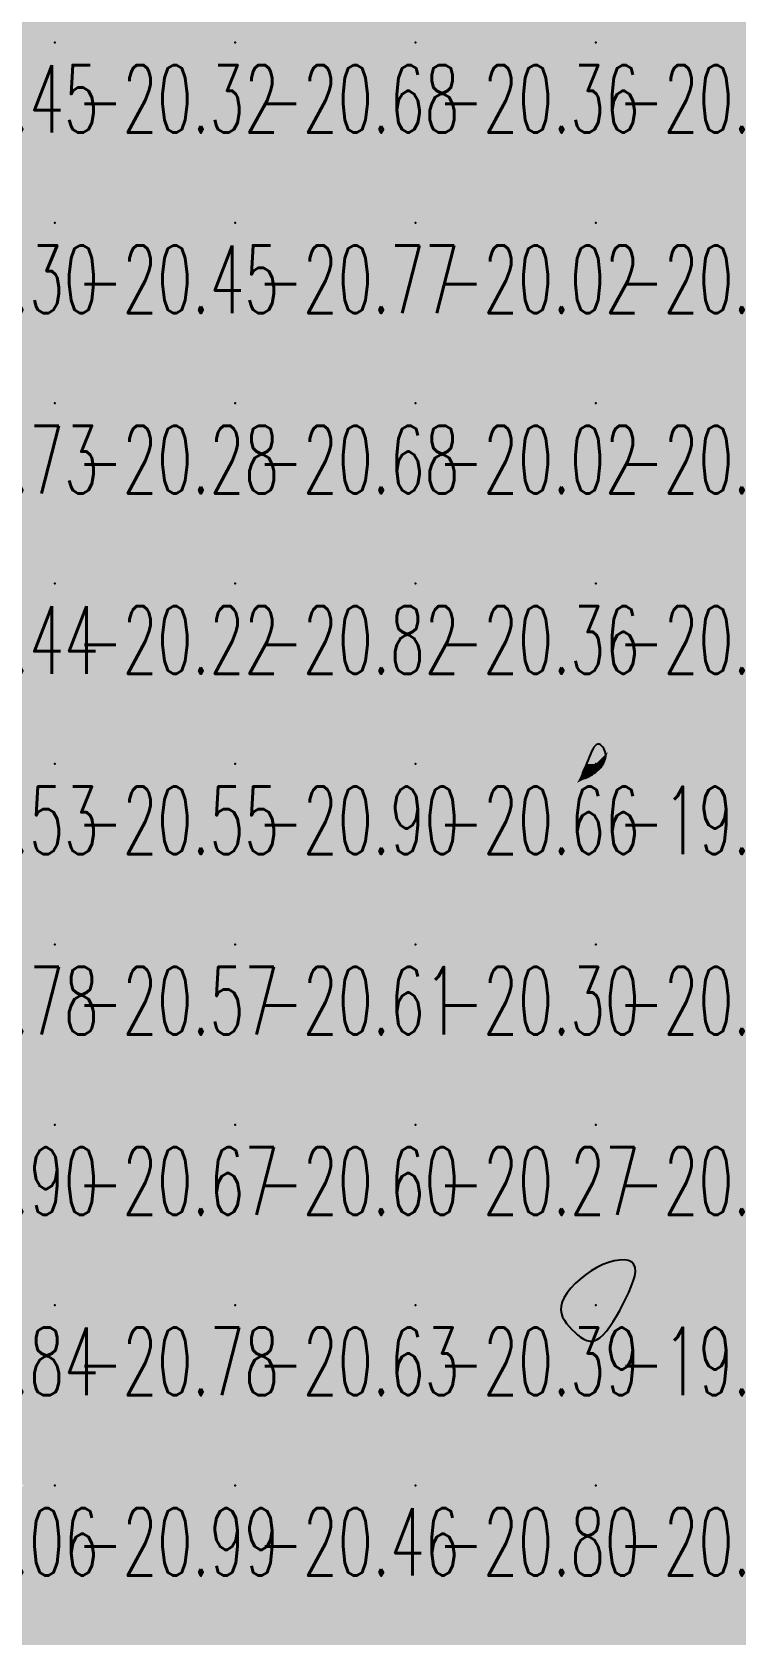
# Model space of a CAD drawing. Header units: millimetres. Extents: x 88261 to 90953, y 390274 to 392322.
# Drawn here: x 89049 to 89088, y 391699 to 391787.8 of the extents above; entities that cross this region are included whole.
import ezdxf
from ezdxf.enums import TextEntityAlignment as Align

# ---------------------------------------------------------------- set-up
doc = ezdxf.new("R2010")
doc.units = ezdxf.units.MM
doc.header["$LTSCALE"] = 25
for name, color, linetype in [('CN_04_00', 242, 'Continuous'), ('COTEAlt', 7, 'Continuous'), ('TN_COLORIAGE', 7, 'Continuous')]:
    doc.layers.add(name, color=color, linetype=linetype)
doc.styles.add('Simplex 1.0', font='Simplex.shx', dxfattribs={"width": 0.99, "height": 2.5})
doc.styles.get("Standard").update_dxf_attribs({"font": 'times.ttf'})

# ---------------------------------------------------------------- blocks, each defined once
blk = doc.blocks.new('COTE')
at = {"color": 0}
blk.add_point((0, 0), dxfattribs=at)
at = {"layer": 'COTEAlt'}
blk.add_attdef('ALT', text='', height=3.75, dxfattribs=at).set_placement((1.25, -1.25), align=Align.TOP_LEFT)

msp = doc.modelspace()

# ---------------------------------------------------------------- linework, layer by layer
at = {"layer": 'CN_04_00', "elevation": -20, "flags": 128}
for points in [[(89079.516, 391746.439), (89079.579, 391746.44), (89079.658, 391746.459), (89079.75, 391746.493), (89079.849, 391746.539), (89079.952, 391746.594), (89080.054, 391746.656), (89080.151, 391746.72), (89080.24, 391746.785), (89080.32, 391746.851), (89080.393, 391746.916), (89080.458, 391746.983), (89080.517, 391747.05), (89080.57, 391747.119), (89080.617, 391747.19), (89080.66, 391747.262), (89080.699, 391747.336), (89080.732, 391747.412), (89080.76, 391747.491), (89080.779, 391747.572), (89080.79, 391747.654), (89080.792, 391747.739), (89080.782, 391747.826), (89080.76, 391747.915), (89080.725, 391748.006), (89080.679, 391748.094), (89080.624, 391748.175), (89080.561, 391748.244), (89080.493, 391748.296), (89080.421, 391748.328), (89080.348, 391748.334), (89080.275, 391748.31), (89080.204, 391748.253), (89080.135, 391748.166), (89080.068, 391748.054), (89080.003, 391747.923), (89079.938, 391747.777), (89079.873, 391747.623), (89079.809, 391747.464), (89079.744, 391747.307), (89079.679, 391747.155), (89079.617, 391747.012), (89079.56, 391746.88), (89079.512, 391746.76), (89079.477, 391746.657), (89079.456, 391746.57), (89079.454, 391746.504), (89079.473, 391746.46), (89079.516, 391746.439)], [(89081.914, 391717.609), (89082.072, 391717.94), (89082.21, 391718.261), (89082.321, 391718.566), (89082.399, 391718.849), (89082.435, 391719.102), (89082.424, 391719.32), (89082.357, 391719.495), (89082.23, 391719.623), (89082.05, 391719.704), (89081.823, 391719.741), (89081.559, 391719.735), (89081.267, 391719.688), (89080.953, 391719.603), (89080.628, 391719.481), (89080.299, 391719.324), (89079.975, 391719.135), (89079.661, 391718.92), (89079.365, 391718.684), (89079.093, 391718.435), (89078.851, 391718.176), (89078.646, 391717.916), (89078.483, 391717.661), (89078.37, 391717.415), (89078.311, 391717.185), (89078.3, 391716.969), (89078.333, 391716.766), (89078.403, 391716.576), (89078.502, 391716.394), (89078.625, 391716.221), (89078.765, 391716.055), (89078.917, 391715.893), (89079.073, 391715.736), (89079.234, 391715.589), (89079.399, 391715.459), (89079.568, 391715.352), (89079.741, 391715.277), (89079.916, 391715.239), (89080.095, 391715.246), (89080.277, 391715.304), (89080.461, 391715.418), (89080.647, 391715.584), (89080.834, 391715.794), (89081.02, 391716.043), (89081.206, 391716.322), (89081.389, 391716.625), (89081.569, 391716.945), (89081.744, 391717.276), (89081.914, 391717.609)]]:
    msp.add_lwpolyline(points, close=True, dxfattribs=at)
at = {"layer": 'TN_COLORIAGE', "color": 223}
for points in [[(89040.249, 391787.239, -20.12), (89050.249, 391787.239, -20.12), (89050.249, 391797.239, -20.12)], [(89040.249, 391797.239, -20.12), (89040.249, 391787.239, -20.12), (89050.249, 391797.239, -20.12)], [(89050.249, 391787.239, -20.834), (89060.249, 391787.239, -20.834), (89060.249, 391797.239, -20.834)], [(89050.249, 391797.239, -20.834), (89050.249, 391787.239, -20.834), (89060.249, 391797.239, -20.834)], [(89060.249, 391787.239, -20.535), (89070.249, 391787.239, -20.535), (89070.249, 391797.239, -20.535)], [(89060.249, 391797.239, -20.535), (89060.249, 391787.239, -20.535), (89070.249, 391797.239, -20.535)], [(89070.249, 391797.239, -20.378), (89070.249, 391787.239, -20.378), (89080.249, 391797.239, -20.378)], [(89070.249, 391787.239, -20.378), (89080.249, 391787.239, -20.378), (89080.249, 391797.239, -20.378)], [(89080.249, 391797.239, -20), (89086.215, 391797.239, -20), (89080.249, 391787.239, -20), (89086.164, 391793.155, -20)], [(89086.164, 391793.155, -20.37), (89089.668, 391787.239, -20.37), (89080.249, 391787.239, -20.37)], [(89040.249, 391787.239, -20.317), (89040.249, 391777.239, -20.317), (89050.249, 391787.239, -20.317)], [(89040.249, 391777.239, -20.317), (89050.249, 391777.239, -20.317), (89050.249, 391787.239, -20.317)], [(89050.249, 391787.239, -20.683), (89050.249, 391777.239, -20.683), (89060.249, 391787.239, -20.683)], [(89050.249, 391777.239, -20.683), (89060.249, 391777.239, -20.683), (89060.249, 391787.239, -20.683)], [(89060.249, 391777.239, -20.363), (89070.249, 391777.239, -20.363), (89070.249, 391787.239, -20.363)], [(89060.249, 391787.239, -20.363), (89060.249, 391777.239, -20.363), (89070.249, 391787.239, -20.363)], [(89070.249, 391777.239, -20.37), (89080.249, 391777.239, -20.37), (89080.249, 391787.239, -20.37)], [(89070.249, 391787.239, -20.37), (89070.249, 391777.239, -20.37), (89080.249, 391787.239, -20.37)], [(89080.249, 391777.239, -20), (89089.827, 391786.818, -20), (89080.249, 391787.239, -20), (89089.668, 391787.239, -20)], [(89080.249, 391777.239, -20), (89089.827, 391786.818, -20), (89090.249, 391777.239, -20), (89090.249, 391786.439, -20)], [(89040.249, 391767.239, -20.452), (89050.249, 391767.239, -20.452), (89050.249, 391777.239, -20.452)], [(89040.249, 391777.239, -20.452), (89040.249, 391767.239, -20.452), (89050.249, 391777.239, -20.452)], [(89050.249, 391777.239, -20.77), (89050.249, 391767.239, -20.77), (89060.249, 391777.239, -20.77)], [(89050.249, 391767.239, -20.77), (89060.249, 391767.239, -20.77), (89060.249, 391777.239, -20.77)], [(89060.249, 391767.239, -20.015), (89070.249, 391767.239, -20.015), (89070.249, 391777.239, -20.015)], [(89060.249, 391777.239, -20.015), (89060.249, 391767.239, -20.015), (89070.249, 391777.239, -20.015)], [(89070.249, 391777.239, -20.518), (89070.249, 391767.239, -20.518), (89080.249, 391777.239, -20.518)], [(89070.249, 391767.239, -20.518), (89080.249, 391767.239, -20.518), (89080.249, 391777.239, -20.518)], [(89080.249, 391777.239, -20.262), (89080.249, 391767.239, -20.262), (89090.249, 391777.239, -20.262)], [(89080.249, 391767.239, -20.262), (89090.249, 391767.239, -20.262), (89090.249, 391777.239, -20.262)], [(89040.249, 391757.239, -20.277), (89050.249, 391757.239, -20.277), (89050.249, 391767.239, -20.277)], [(89040.249, 391767.239, -20.277), (89040.249, 391757.239, -20.277), (89050.249, 391767.239, -20.277)], [(89050.249, 391757.239, -20.675), (89060.249, 391757.239, -20.675), (89060.249, 391767.239, -20.675)], [(89050.249, 391767.239, -20.675), (89050.249, 391757.239, -20.675), (89060.249, 391767.239, -20.675)], [(89060.249, 391757.239, -20.023), (89070.249, 391757.239, -20.023), (89070.249, 391767.239, -20.023)], [(89060.249, 391767.239, -20.023), (89060.249, 391757.239, -20.023), (89070.249, 391767.239, -20.023)], [(89070.249, 391767.239, -20.852), (89070.249, 391757.239, -20.852), (89080.249, 391767.239, -20.852)], [(89070.249, 391757.239, -20.852), (89080.249, 391757.239, -20.852), (89080.249, 391767.239, -20.852)], [(89080.249, 391757.239, -20.227), (89090.249, 391757.239, -20.227), (89090.249, 391767.239, -20.227)], [(89080.249, 391767.239, -20.227), (89080.249, 391757.239, -20.227), (89090.249, 391767.239, -20.227)], [(89040.249, 391747.239, -20.218), (89050.249, 391747.239, -20.218), (89050.249, 391757.239, -20.218)], [(89040.249, 391757.239, -20.218), (89040.249, 391747.239, -20.218), (89050.249, 391757.239, -20.218)], [(89050.249, 391747.239, -20.819), (89060.249, 391747.239, -20.819), (89060.249, 391757.239, -20.819)], [(89050.249, 391757.239, -20.819), (89050.249, 391747.239, -20.819), (89060.249, 391757.239, -20.819)], [(89060.249, 391757.239, -20.36), (89060.249, 391747.239, -20.36), (89070.249, 391757.239, -20.36)], [(89060.249, 391747.239, -20.36), (89070.249, 391747.239, -20.36), (89070.249, 391757.239, -20.36)], [(89070.249, 391747.239, -20), (89079.752, 391747.239, -20), (89080.249, 391757.239, -20), (89080.249, 391748.682, -20)], [(89070.249, 391757.239, -20.204), (89070.249, 391747.239, -20.204), (89080.249, 391757.239, -20.204)], [(89090.249, 391757.239, -20), (89080.902, 391747.892, -20), (89080.249, 391757.239, -20), (89080.249, 391748.682, -20)], [(89090.249, 391747.239, -20), (89080.703, 391747.239, -20), (89090.249, 391757.239, -20), (89080.902, 391747.892, -20)], [(89040.249, 391747.239, -20.554), (89040.249, 391737.239, -20.554), (89050.249, 391747.239, -20.554)], [(89040.249, 391737.239, -20.554), (89050.249, 391737.239, -20.554), (89050.249, 391747.239, -20.554)], [(89050.249, 391747.239, -20.902), (89050.249, 391737.239, -20.902), (89060.249, 391747.239, -20.902)], [(89050.249, 391737.239, -20.902), (89060.249, 391737.239, -20.902), (89060.249, 391747.239, -20.902)], [(89060.249, 391737.239, -20.657), (89070.249, 391737.239, -20.657), (89070.249, 391747.239, -20.657)], [(89060.249, 391747.239, -20.657), (89060.249, 391737.239, -20.657), (89070.249, 391747.239, -20.657)], [(89070.249, 391747.239, -20), (89079.752, 391747.239, -20), (89070.249, 391737.239, -20), (89079.209, 391746.2, -20)], [(89080.249, 391737.239, -20), (89080.249, 391746.721, -20), (89070.249, 391737.239, -20), (89079.209, 391746.2, -20)], [(89080.249, 391737.239, -20.722), (89090.249, 391737.239, -20.722), (89090.249, 391747.239, -20.722)], [(89090.249, 391747.239, -20), (89080.703, 391747.239, -20), (89080.249, 391737.239, -20), (89080.249, 391746.721, -20)], [(89040.249, 391727.239, -20.567), (89050.249, 391727.239, -20.567), (89050.249, 391737.239, -20.567)], [(89040.249, 391737.239, -20.567), (89040.249, 391727.239, -20.567), (89050.249, 391737.239, -20.567)], [(89050.249, 391727.239, -20.614), (89060.249, 391727.239, -20.614), (89060.249, 391737.239, -20.614)], [(89050.249, 391737.239, -20.614), (89050.249, 391727.239, -20.614), (89060.249, 391737.239, -20.614)], [(89060.249, 391727.239, -20.296), (89070.249, 391727.239, -20.296), (89070.249, 391737.239, -20.296)], [(89060.249, 391737.239, -20.296), (89060.249, 391727.239, -20.296), (89070.249, 391737.239, -20.296)], [(89070.249, 391727.239, -20.628), (89080.249, 391727.239, -20.628), (89080.249, 391737.239, -20.628)], [(89070.249, 391737.239, -20.628), (89070.249, 391727.239, -20.628), (89080.249, 391737.239, -20.628)], [(89080.249, 391737.239, -20.516), (89080.249, 391727.239, -20.516), (89090.249, 391737.239, -20.516)], [(89080.249, 391727.239, -20.516), (89090.249, 391727.239, -20.516), (89090.249, 391737.239, -20.516)], [(89040.249, 391727.239, -20.674), (89040.249, 391717.239, -20.674), (89050.249, 391727.239, -20.674)], [(89040.249, 391717.239, -20.674), (89050.249, 391717.239, -20.674), (89050.249, 391727.239, -20.674)], [(89050.249, 391717.239, -20.597), (89060.249, 391717.239, -20.597), (89060.249, 391727.239, -20.597)], [(89050.249, 391727.239, -20.597), (89050.249, 391717.239, -20.597), (89060.249, 391727.239, -20.597)], [(89060.249, 391717.239, -20.269), (89070.249, 391717.239, -20.269), (89070.249, 391727.239, -20.269)], [(89060.249, 391727.239, -20.269), (89060.249, 391717.239, -20.269), (89070.249, 391727.239, -20.269)], [(89070.249, 391727.239, -20.401), (89070.249, 391717.239, -20.401), (89080.249, 391727.239, -20.401)], [(89080.249, 391727.239, -20), (89080.249, 391719.673, -20), (89070.249, 391717.239, -20), (89077.776, 391717.239, -20)], [(89080.249, 391727.239, -20), (89080.249, 391719.673, -20), (89090.249, 391727.239, -20), (89083.024, 391720.014, -20)], [(89090.249, 391717.239, -20), (89081.798, 391717.239, -20), (89090.249, 391727.239, -20), (89083.024, 391720.014, -20)], [(89040.249, 391709.95, -20.778), (89042.414, 391709.404, -20.778), (89040.249, 391717.239, -20.778), (89050.249, 391717.239, -20.778)], [(89048.532, 391707.239, -20.778), (89042.414, 391709.404, -20.778), (89050.249, 391707.239, -20.778), (89050.249, 391717.239, -20.778)], [(89050.249, 391707.239, -20.634), (89060.249, 391707.239, -20.634), (89060.249, 391717.239, -20.634)], [(89050.249, 391717.239, -20.634), (89050.249, 391707.239, -20.634), (89060.249, 391717.239, -20.634)], [(89060.249, 391717.239, -20.392), (89060.249, 391707.239, -20.392), (89070.249, 391717.239, -20.392)], [(89060.249, 391707.239, -20.392), (89070.249, 391707.239, -20.392), (89070.249, 391717.239, -20.392)], [(89070.249, 391707.239, -20), (89078.869, 391715.859, -20), (89070.249, 391717.239, -20), (89077.776, 391717.239, -20)], [(89080.249, 391707.239, -20.702), (89090.249, 391707.239, -20.702), (89090.249, 391717.239, -20.702)], [(89090.249, 391717.239, -20), (89081.798, 391717.239, -20), (89080.249, 391707.239, -20), (89080.249, 391714.681, -20)], [(89070.249, 391707.239, -20), (89078.869, 391715.859, -20), (89080.249, 391707.239, -20), (89080.249, 391714.681, -20)], [(89040.249, 391697.239, -20.987), (89050.249, 391697.239, -20.987), (89050.249, 391707.239, -20.987)], [(89048.532, 391707.239, -20.928), (89040.249, 391702.637, -20.928), (89050.249, 391707.239, -20.928), (89040.249, 391697.239, -20.928)], [(89050.249, 391697.239, -20.456), (89060.249, 391697.239, -20.456), (89060.249, 391707.239, -20.456)], [(89050.249, 391707.239, -20.456), (89050.249, 391697.239, -20.456), (89060.249, 391707.239, -20.456)], [(89060.249, 391697.239, -20.805), (89070.249, 391697.239, -20.805), (89070.249, 391707.239, -20.805)], [(89060.249, 391707.239, -20.805), (89060.249, 391697.239, -20.805), (89070.249, 391707.239, -20.805)], [(89070.249, 391707.239, -20.375), (89070.249, 391697.239, -20.375), (89080.249, 391707.239, -20.375)], [(89070.249, 391697.239, -20.375), (89080.249, 391697.239, -20.375), (89080.249, 391707.239, -20.375)], [(89080.249, 391697.239, -20.99), (89090.249, 391697.239, -20.99), (89090.249, 391707.239, -20.99)], [(89080.249, 391707.239, -20.99), (89080.249, 391697.239, -20.99), (89090.249, 391707.239, -20.99)]]:
    msp.add_solid(points, dxfattribs=at)
at = {"layer": 'TN_COLORIAGE', "color": 213}
for points in [[(89089.668, 391787.239, -19.745), (89086.164, 391793.155, -19.745), (89090.249, 391787.239, -19.745), (89090.249, 391797.239, -19.745)], [(89080.249, 391748.682, -19.966), (89079.752, 391747.239, -19.966), (89080.249, 391747.239, -19.966)], [(89080.249, 391748.682, -19.966), (89080.902, 391747.892, -19.966), (89080.249, 391747.239, -19.966)], [(89080.902, 391747.892, -19.966), (89080.703, 391747.239, -19.966), (89080.249, 391747.239, -19.966)], [(89079.209, 391746.2, -19.966), (89080.249, 391746.721, -19.966), (89080.249, 391747.239, -19.966)], [(89079.209, 391746.2, -19.966), (89079.752, 391747.239, -19.966), (89080.249, 391747.239, -19.966)], [(89080.249, 391746.721, -19.966), (89080.703, 391747.239, -19.966), (89080.249, 391747.239, -19.966)], [(89083.024, 391720.014, -19.871), (89081.798, 391717.239, -19.871), (89080.249, 391717.239, -19.871)], [(89083.024, 391720.014, -19.871), (89080.249, 391719.673, -19.871), (89080.249, 391717.239, -19.871)], [(89077.776, 391717.239, -19.871), (89080.249, 391719.673, -19.871), (89080.249, 391717.239, -19.871)], [(89077.776, 391717.239, -19.871), (89078.869, 391715.859, -19.871), (89080.249, 391717.239, -19.871)], [(89080.249, 391714.681, -19.871), (89078.869, 391715.859, -19.871), (89080.249, 391717.239, -19.871)], [(89080.249, 391714.681, -19.871), (89081.798, 391717.239, -19.871), (89080.249, 391717.239, -19.871)]]:
    msp.add_solid(points, dxfattribs=at)

# ---------------------------------------------------------------- block references
at = {"layer": 'COTEAlt'}
ref = msp.add_blockref('COTE', (89040.249, 391787.239), dxfattribs=at)
ref.add_attrib('ALT', '-20.45', dxfattribs={"height": 3.75, "style": 'Simplex 1.0', "width": 0.6}).set_placement((89041.499, 391785.989), align=Align.TOP_LEFT)
ref = msp.add_blockref('COTE', (89050.249, 391787.239), dxfattribs=at)
ref.add_attrib('ALT', '-20.32', dxfattribs={"height": 3.75, "style": 'Simplex 1.0', "width": 0.6}).set_placement((89051.499, 391785.989), align=Align.TOP_LEFT)
ref = msp.add_blockref('COTE', (89060.249, 391787.239), dxfattribs=at)
ref.add_attrib('ALT', '-20.68', dxfattribs={"height": 3.75, "style": 'Simplex 1.0', "width": 0.6}).set_placement((89061.499, 391785.989), align=Align.TOP_LEFT)
ref = msp.add_blockref('COTE', (89070.249, 391787.239), dxfattribs=at)
ref.add_attrib('ALT', '-20.36', dxfattribs={"height": 3.75, "style": 'Simplex 1.0', "width": 0.6}).set_placement((89071.499, 391785.989), align=Align.TOP_LEFT)
ref = msp.add_blockref('COTE', (89080.249, 391787.239), dxfattribs=at)
ref.add_attrib('ALT', '-20.37', dxfattribs={"height": 3.75, "style": 'Simplex 1.0', "width": 0.6}).set_placement((89081.499, 391785.989), align=Align.TOP_LEFT)
ref = msp.add_blockref('COTE', (89040.249, 391777.239), dxfattribs=at)
ref.add_attrib('ALT', '-20.30', dxfattribs={"height": 3.75, "style": 'Simplex 1.0', "width": 0.6}).set_placement((89041.499, 391775.989), align=Align.TOP_LEFT)
ref = msp.add_blockref('COTE', (89050.249, 391777.239), dxfattribs=at)
ref.add_attrib('ALT', '-20.45', dxfattribs={"height": 3.75, "style": 'Simplex 1.0', "width": 0.6}).set_placement((89051.499, 391775.989), align=Align.TOP_LEFT)
ref = msp.add_blockref('COTE', (89060.249, 391777.239), dxfattribs=at)
ref.add_attrib('ALT', '-20.77', dxfattribs={"height": 3.75, "style": 'Simplex 1.0', "width": 0.6}).set_placement((89061.499, 391775.989), align=Align.TOP_LEFT)
ref = msp.add_blockref('COTE', (89070.249, 391777.239), dxfattribs=at)
ref.add_attrib('ALT', '-20.02', dxfattribs={"height": 3.75, "style": 'Simplex 1.0', "width": 0.6}).set_placement((89071.499, 391775.989), align=Align.TOP_LEFT)
ref = msp.add_blockref('COTE', (89080.249, 391777.239), dxfattribs=at)
ref.add_attrib('ALT', '-20.52', dxfattribs={"height": 3.75, "style": 'Simplex 1.0', "width": 0.6}).set_placement((89081.499, 391775.989), align=Align.TOP_LEFT)
ref = msp.add_blockref('COTE', (89040.249, 391767.239), dxfattribs=at)
ref.add_attrib('ALT', '-20.73', dxfattribs={"height": 3.75, "style": 'Simplex 1.0', "width": 0.6}).set_placement((89041.499, 391765.989), align=Align.TOP_LEFT)
ref = msp.add_blockref('COTE', (89050.249, 391767.239), dxfattribs=at)
ref.add_attrib('ALT', '-20.28', dxfattribs={"height": 3.75, "style": 'Simplex 1.0', "width": 0.6}).set_placement((89051.499, 391765.989), align=Align.TOP_LEFT)
ref = msp.add_blockref('COTE', (89060.249, 391767.239), dxfattribs=at)
ref.add_attrib('ALT', '-20.68', dxfattribs={"height": 3.75, "style": 'Simplex 1.0', "width": 0.6}).set_placement((89061.499, 391765.989), align=Align.TOP_LEFT)
ref = msp.add_blockref('COTE', (89070.249, 391767.239), dxfattribs=at)
ref.add_attrib('ALT', '-20.02', dxfattribs={"height": 3.75, "style": 'Simplex 1.0', "width": 0.6}).set_placement((89071.499, 391765.989), align=Align.TOP_LEFT)
ref = msp.add_blockref('COTE', (89080.249, 391767.239), dxfattribs=at)
ref.add_attrib('ALT', '-20.85', dxfattribs={"height": 3.75, "style": 'Simplex 1.0', "width": 0.6}).set_placement((89081.499, 391765.989), align=Align.TOP_LEFT)
ref = msp.add_blockref('COTE', (89040.249, 391757.239), dxfattribs=at)
ref.add_attrib('ALT', '-20.44', dxfattribs={"height": 3.75, "style": 'Simplex 1.0', "width": 0.6}).set_placement((89041.499, 391755.989), align=Align.TOP_LEFT)
ref = msp.add_blockref('COTE', (89050.249, 391757.239), dxfattribs=at)
ref.add_attrib('ALT', '-20.22', dxfattribs={"height": 3.75, "style": 'Simplex 1.0', "width": 0.6}).set_placement((89051.499, 391755.989), align=Align.TOP_LEFT)
ref = msp.add_blockref('COTE', (89060.249, 391757.239), dxfattribs=at)
ref.add_attrib('ALT', '-20.82', dxfattribs={"height": 3.75, "style": 'Simplex 1.0', "width": 0.6}).set_placement((89061.499, 391755.989), align=Align.TOP_LEFT)
ref = msp.add_blockref('COTE', (89070.249, 391757.239), dxfattribs=at)
ref.add_attrib('ALT', '-20.36', dxfattribs={"height": 3.75, "style": 'Simplex 1.0', "width": 0.6}).set_placement((89071.499, 391755.989), align=Align.TOP_LEFT)
ref = msp.add_blockref('COTE', (89080.249, 391757.239), dxfattribs=at)
ref.add_attrib('ALT', '-20.20', dxfattribs={"height": 3.75, "style": 'Simplex 1.0', "width": 0.6}).set_placement((89081.499, 391755.989), align=Align.TOP_LEFT)
ref = msp.add_blockref('COTE', (89040.249, 391747.239), dxfattribs=at)
ref.add_attrib('ALT', '-20.53', dxfattribs={"height": 3.75, "style": 'Simplex 1.0', "width": 0.6}).set_placement((89041.499, 391745.989), align=Align.TOP_LEFT)
ref = msp.add_blockref('COTE', (89050.249, 391747.239), dxfattribs=at)
ref.add_attrib('ALT', '-20.55', dxfattribs={"height": 3.75, "style": 'Simplex 1.0', "width": 0.6}).set_placement((89051.499, 391745.989), align=Align.TOP_LEFT)
ref = msp.add_blockref('COTE', (89060.249, 391747.239), dxfattribs=at)
ref.add_attrib('ALT', '-20.90', dxfattribs={"height": 3.75, "style": 'Simplex 1.0', "width": 0.6}).set_placement((89061.499, 391745.989), align=Align.TOP_LEFT)
ref = msp.add_blockref('COTE', (89070.249, 391747.239), dxfattribs=at)
ref.add_attrib('ALT', '-20.66', dxfattribs={"height": 3.75, "style": 'Simplex 1.0', "width": 0.6}).set_placement((89071.499, 391745.989), align=Align.TOP_LEFT)
ref = msp.add_blockref('COTE', (89080.249, 391747.239), dxfattribs=at)
ref.add_attrib('ALT', '-19.97', dxfattribs={"height": 3.75, "style": 'Simplex 1.0', "width": 0.6}).set_placement((89081.499, 391745.989), align=Align.TOP_LEFT)
ref = msp.add_blockref('COTE', (89040.249, 391737.239), dxfattribs=at)
ref.add_attrib('ALT', '-20.78', dxfattribs={"height": 3.75, "style": 'Simplex 1.0', "width": 0.6}).set_placement((89041.499, 391735.989), align=Align.TOP_LEFT)
ref = msp.add_blockref('COTE', (89050.249, 391737.239), dxfattribs=at)
ref.add_attrib('ALT', '-20.57', dxfattribs={"height": 3.75, "style": 'Simplex 1.0', "width": 0.6}).set_placement((89051.499, 391735.989), align=Align.TOP_LEFT)
ref = msp.add_blockref('COTE', (89060.249, 391737.239), dxfattribs=at)
ref.add_attrib('ALT', '-20.61', dxfattribs={"height": 3.75, "style": 'Simplex 1.0', "width": 0.6}).set_placement((89061.499, 391735.989), align=Align.TOP_LEFT)
ref = msp.add_blockref('COTE', (89070.249, 391737.239), dxfattribs=at)
ref.add_attrib('ALT', '-20.30', dxfattribs={"height": 3.75, "style": 'Simplex 1.0', "width": 0.6}).set_placement((89071.499, 391735.989), align=Align.TOP_LEFT)
ref = msp.add_blockref('COTE', (89080.249, 391737.239), dxfattribs=at)
ref.add_attrib('ALT', '-20.63', dxfattribs={"height": 3.75, "style": 'Simplex 1.0', "width": 0.6}).set_placement((89081.499, 391735.989), align=Align.TOP_LEFT)
ref = msp.add_blockref('COTE', (89040.249, 391727.239), dxfattribs=at)
ref.add_attrib('ALT', '-20.90', dxfattribs={"height": 3.75, "style": 'Simplex 1.0', "width": 0.6}).set_placement((89041.499, 391725.989), align=Align.TOP_LEFT)
ref = msp.add_blockref('COTE', (89050.249, 391727.239), dxfattribs=at)
ref.add_attrib('ALT', '-20.67', dxfattribs={"height": 3.75, "style": 'Simplex 1.0', "width": 0.6}).set_placement((89051.499, 391725.989), align=Align.TOP_LEFT)
ref = msp.add_blockref('COTE', (89060.249, 391727.239), dxfattribs=at)
ref.add_attrib('ALT', '-20.60', dxfattribs={"height": 3.75, "style": 'Simplex 1.0', "width": 0.6}).set_placement((89061.499, 391725.989), align=Align.TOP_LEFT)
ref = msp.add_blockref('COTE', (89070.249, 391727.239), dxfattribs=at)
ref.add_attrib('ALT', '-20.27', dxfattribs={"height": 3.75, "style": 'Simplex 1.0', "width": 0.6}).set_placement((89071.499, 391725.989), align=Align.TOP_LEFT)
ref = msp.add_blockref('COTE', (89080.249, 391727.239), dxfattribs=at)
ref.add_attrib('ALT', '-20.40', dxfattribs={"height": 3.75, "style": 'Simplex 1.0', "width": 0.6}).set_placement((89081.499, 391725.989), align=Align.TOP_LEFT)
ref = msp.add_blockref('COTE', (89040.249, 391717.239), dxfattribs=at)
ref.add_attrib('ALT', '-20.84', dxfattribs={"height": 3.75, "style": 'Simplex 1.0', "width": 0.6}).set_placement((89041.499, 391715.989), align=Align.TOP_LEFT)
ref = msp.add_blockref('COTE', (89050.249, 391717.239), dxfattribs=at)
ref.add_attrib('ALT', '-20.78', dxfattribs={"height": 3.75, "style": 'Simplex 1.0', "width": 0.6}).set_placement((89051.499, 391715.989), align=Align.TOP_LEFT)
ref = msp.add_blockref('COTE', (89060.249, 391717.239), dxfattribs=at)
ref.add_attrib('ALT', '-20.63', dxfattribs={"height": 3.75, "style": 'Simplex 1.0', "width": 0.6}).set_placement((89061.499, 391715.989), align=Align.TOP_LEFT)
ref = msp.add_blockref('COTE', (89070.249, 391717.239), dxfattribs=at)
ref.add_attrib('ALT', '-20.39', dxfattribs={"height": 3.75, "style": 'Simplex 1.0', "width": 0.6}).set_placement((89071.499, 391715.989), align=Align.TOP_LEFT)
ref = msp.add_blockref('COTE', (89080.249, 391717.239), dxfattribs=at)
ref.add_attrib('ALT', '-19.87', dxfattribs={"height": 3.75, "style": 'Simplex 1.0', "width": 0.6}).set_placement((89081.499, 391715.989), align=Align.TOP_LEFT)
ref = msp.add_blockref('COTE', (89040.249, 391707.239), dxfattribs=at)
ref.add_attrib('ALT', '-21.06', dxfattribs={"height": 3.75, "style": 'Simplex 1.0', "width": 0.6}).set_placement((89041.499, 391705.989), align=Align.TOP_LEFT)
ref = msp.add_blockref('COTE', (89050.249, 391707.239), dxfattribs=at)
ref.add_attrib('ALT', '-20.99', dxfattribs={"height": 3.75, "style": 'Simplex 1.0', "width": 0.6}).set_placement((89051.499, 391705.989), align=Align.TOP_LEFT)
ref = msp.add_blockref('COTE', (89060.249, 391707.239), dxfattribs=at)
ref.add_attrib('ALT', '-20.46', dxfattribs={"height": 3.75, "style": 'Simplex 1.0', "width": 0.6}).set_placement((89061.499, 391705.989), align=Align.TOP_LEFT)
ref = msp.add_blockref('COTE', (89070.249, 391707.239), dxfattribs=at)
ref.add_attrib('ALT', '-20.80', dxfattribs={"height": 3.75, "style": 'Simplex 1.0', "width": 0.6}).set_placement((89071.499, 391705.989), align=Align.TOP_LEFT)
ref = msp.add_blockref('COTE', (89080.249, 391707.239), dxfattribs=at)
ref.add_attrib('ALT', '-20.37', dxfattribs={"height": 3.75, "style": 'Simplex 1.0', "width": 0.6}).set_placement((89081.499, 391705.989), align=Align.TOP_LEFT)

doc.saveas('drawing.dxf')
